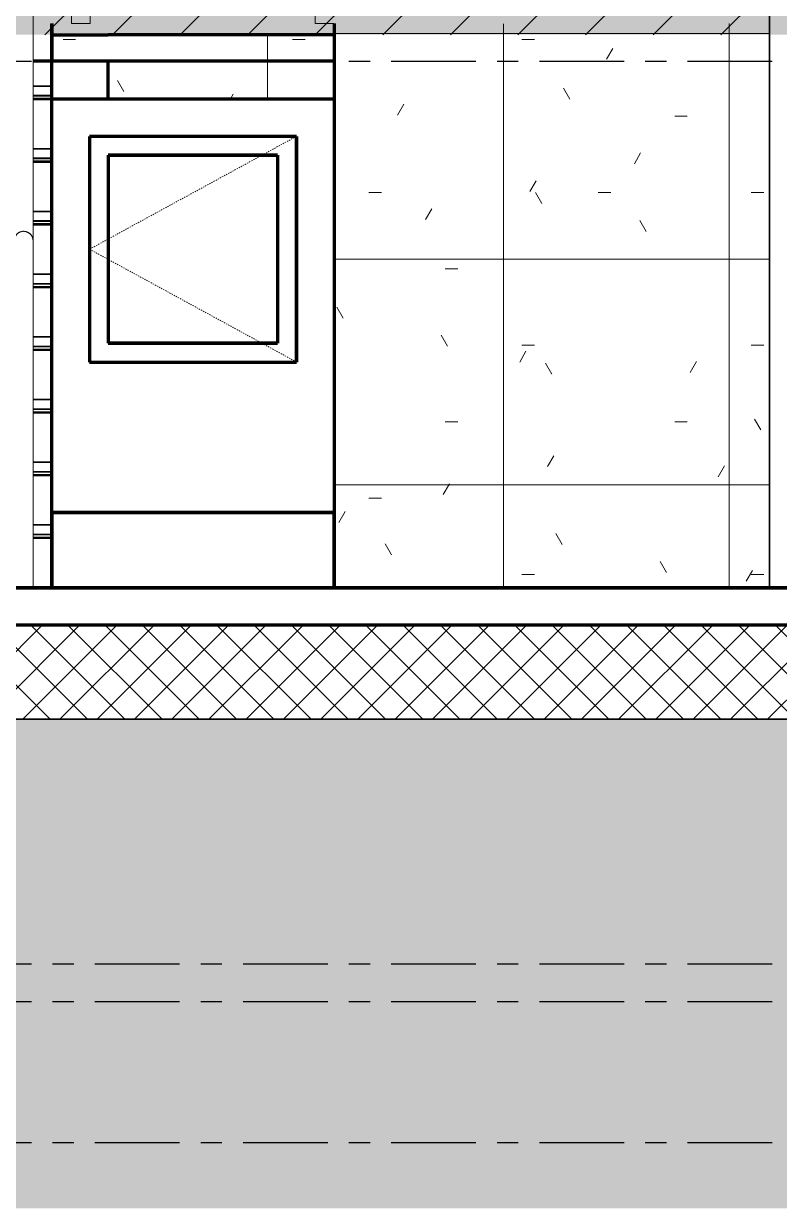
# Model space of a CAD drawing. Header units: millimetres. Extents: x -25371 to 2282244, y -90657 to 147824.
# Drawn here: x 1950171 to 1952179, y -4123 to -973 of the extents above; entities that cross this region are included whole.
import ezdxf
from ezdxf.xclip import XClip

# ---------------------------------------------------------------- set-up
doc = ezdxf.new("R2010")
doc.units = ezdxf.units.MM
doc.header["$XCLIPFRAME"] = 0
for name, pattern in [('CENTER', [50.8, 31.75, -6.35, 6.35, -6.35]), ('DASH', [6.35, 3.175, -3.175]), ('TA_GL_000.90000', [2.475, 0.9, -0.225, 0.225, -0.225, 0.9])]:
    doc.linetypes.add(name, pattern=pattern)
for name, color, linetype in [('000 - 0_SYM_DWG_GRIDLINE_MAIN_COLOR_251', 7, 'Continuous'), ('000 - EXISTING_PRECAST_HATCH_', 7, 'Continuous'), ('000 - GRID', 7, 'CENTER')]:
    doc.layers.add(name, color=color, linetype=linetype)
for name, color, linetype, lineweight in [('A-DETL', 7, 'Continuous', 70), ('A-DETL-GENF', 7, 'Continuous', 35), ('A-DETL-THIN', 7, 'Continuous', 25), ('A-FLOR-E', 7, 'Continuous', 35), ('A-FLOR-FNSH', 7, 'Continuous', 70), ('A-FLOR-HRAL', 7, 'Continuous', 35), ('A-FLOR-OTLN', 7, 'Continuous', 35), ('A-FLOR-PATT', 7, 'Continuous', 70), ('A-GENM', 7, 'Continuous', 35), ('A-WALL-PATT', 7, 'Continuous', 50), ('E-LITE-EQPM', 7, 'Continuous', 35), ('I-WALL-E', 7, 'Continuous', 50), ('P-SANR-FIXT', 7, 'Continuous', 35), ('Q-SPCQ', 7, 'Continuous', 35), ('Q-SPCQ-HDLN', 7, 'DASH', 9), ('S-STRS-E', 7, 'Continuous', 35)]:
    doc.layers.add(name, color=color, linetype=linetype, lineweight=lineweight)
doc.styles.add('TA', font='', dxfattribs={"height": 4.5})
doc.styles.get('TA').set_extended_font_data('Cordia New')
pattern_1 = [(0, (-88633.93, 0), (812.8, 203.2), [33.528, -576.072, 33.528, -576.072, -3251.2]), (0, (-88633.93, 0), (812.8, 203.2), [-1219.2, 33.528, -1185.672, 33.528, -576.072, -1422.4]), (0, (-88633.93, 0), (812.8, 203.2), [-3048, 33.528, -372.872, 33.528, -982.472]), (120, (-88329.13, 101.6), (-582.37636, 602.30545), [33.528, -576.072, 33.528, -3827.272]), (120, (-88329.13, 101.6), (-582.37636, 602.30545), [-643.128, -576.072, 33.528, -1185.672, -2032]), (120, (-88329.13, 101.6), (-582.37636, 602.30545), [-2438.4, 33.528, -576.072, 33.528, -1388.872]), (120, (-88329.13, 101.6), (-582.37636, 602.30545), [-3081.528, -372.872, 33.528, -982.472]), (240, (-88227.53, 508), (-230.42364, -805.50545), [33.528, -576.072, 33.528, -576.072, -3251.2]), (240, (-88227.53, 508), (-230.42364, -805.50545), [-1219.2, 33.528, -1185.672, 33.528, -576.072, -1422.4]), (240, (-88227.53, 508), (-230.42364, -805.50545), [-3048, 33.528, -372.872, 33.528, -982.472])]
pattern_2 = [(0, (-6354.56, 100400), (0, 600), []), (90, (-6354.56, 100400), (-600, 4e-14), [])]
pattern_3 = [(0, (-88633.94, 0), (812.8, 203.2), [33.528, -576.072, 33.528, -576.072, -3251.2]), (0, (-88633.94, 0), (812.8, 203.2), [-1219.2, 33.528, -1185.672, 33.528, -576.072, -1422.4]), (0, (-88633.94, 0), (812.8, 203.2), [-3048, 33.528, -372.872, 33.528, -982.472]), (120, (-88329.14, 101.6), (-582.37636, 602.30545), [33.528, -576.072, 33.528, -3827.272]), (120, (-88329.14, 101.6), (-582.37636, 602.30545), [-643.128, -576.072, 33.528, -1185.672, -2032]), (120, (-88329.14, 101.6), (-582.37636, 602.30545), [-2438.4, 33.528, -576.072, 33.528, -1388.872]), (120, (-88329.14, 101.6), (-582.37636, 602.30545), [-3081.528, -372.872, 33.528, -982.472]), (240, (-88227.54, 508), (-230.42364, -805.50545), [33.528, -576.072, 33.528, -576.072, -3251.2]), (240, (-88227.54, 508), (-230.42364, -805.50545), [-1219.2, 33.528, -1185.672, 33.528, -576.072, -1422.4]), (240, (-88227.54, 508), (-230.42364, -805.50545), [-3048, 33.528, -372.872, 33.528, -982.472])]
pattern_4 = [(0, (-7581.36, 100400), (0, 600), []), (90, (-7581.36, 100400), (-600, 4e-14), [])]

# ---------------------------------------------------------------- blocks, each defined once
blk = doc.blocks.new('Lighting-Street-LED - Lighting-Street-LED-V2-VS01 - ELEVATION 5')
at = {"layer": 'E-LITE-EQPM', "color": 7}
blk.add_line((15807.6, 108103.1), (15807.6, 102100), dxfattribs=at)
blk = doc.blocks.new('Generic Models 2 - Generic Models 45-5662310-VS01 - ELEVATION 5')
at = {"layer": 'A-DETL', "color": 7}
for p, q in [((15229.6, 102000), (11845, 102000)), ((15229.7, 102000), (11845, 102000)), ((17682.4, 102000), (15229.6, 102000)), ((18135.3, 102000), (15229.7, 102000))]:
    blk.add_line(p, q, dxfattribs=at)
at = {"layer": 'A-GENM', "color": 7}
for p, q in [((15229.6, 102000), (11850, 102000)), ((15229.6, 102000), (17337, 102000)), ((15229.7, 102000), (18059.8, 102000)), ((15507.2, 102000), (15439.4, 102000)), ((15727.9, 102000), (15648.9, 102000))]:
    blk.add_line(p, q, dxfattribs=at)
blk = doc.blocks.new('PB-DRAIN-SCUPPER-GENC-300 with RC  - 300WX100D 2-5829443-VS01 - ELEVATION 5')
at = {"layer": 'P-SANR-FIXT', "color": 7, "lineweight": 9}
for p, q in [((12050.3, 102100), (13900, 102100)), ((13900, 102100), (12050.3, 102100)), ((12050.3, 102100), (13900, 102100)), ((12050.3, 102100), (13900, 102100))]:
    blk.add_line(p, q, dxfattribs=at)
at = {"layer": 'P-SANR-FIXT', "color": 7}
for p, q in [((13900, 102100), (12050.3, 102100)), ((12050.3, 102100), (13900, 102100)), ((12050.3, 102100), (13900, 102100)), ((12050.3, 102100), (13900, 102100))]:
    blk.add_line(p, q, dxfattribs=at)
blk = doc.blocks.new('Railing - 50mm-V54-VS01 - ELEVATION 5')
at = {"layer": 'A-FLOR-HRAL', "color": 7, "lineweight": 9}
for p, q in [((13951.7, 104475), (13951.7, 103600)), ((13976.7, 104475), (13951.7, 104475)), ((13951.7, 104475), (13976.7, 104475)), ((13976.7, 104475), (13988.8, 104475)), ((13988.8, 104475), (13976.7, 104475)), ((13989.2, 104475), (14001.7, 104475)), ((14001.7, 104475), (13989.2, 104475)), ((14001.7, 103600), (14001.7, 104475)), ((13976.7, 103600), (13951.7, 103600)), ((13951.7, 103600), (13976.7, 103600)), ((13976.7, 103600), (13988.8, 103600)), ((13988.8, 103600), (13976.7, 103600)), ((13989.2, 103600), (14001.7, 103600)), ((14001.7, 103600), (13989.2, 103600))]:
    blk.add_line(p, q, dxfattribs=at)
blk = doc.blocks.new('Railing - 50mm-5830588-VS01 - ELEVATION 5')
at = {"layer": 'A-FLOR-HRAL', "color": 7, "lineweight": 9}
for p, q in [((13800, 104387.7), (13800.3, 104390.2)), ((13800, 104387.7), (13800, 103433.3)), ((13800.3, 104385.2), (13800, 104387.7)), ((13849.6, 104390.2), (13850, 104387.7)), ((13850, 104387.7), (13849.6, 104385.2)), ((13850, 103433.3), (13850, 104387.7))]:
    blk.add_line(p, q, dxfattribs=at)
blk = doc.blocks.new('Railing - 50mm-5830586-VS01 - ELEVATION 5')
at = {"layer": 'A-FLOR-HRAL', "color": 7, "lineweight": 9}
for p, q in [((13800, 104046.4), (13800.1, 104048.1)), ((13800, 104046.4), (13800, 103100)), ((13800.1, 104044.7), (13800, 104046.4)), ((13849.8, 104048.1), (13850, 104046.4)), ((13850, 104046.4), (13849.8, 104044.7)), ((13850, 103100), (13850, 104046.4))]:
    blk.add_line(p, q, dxfattribs=at)
blk = doc.blocks.new('Railing - 50mm-5830584-VS01 - ELEVATION 5')
at = {"layer": 'A-FLOR-HRAL', "color": 7, "lineweight": 9}
for p, q in [((13800, 103705.1), (13800.1, 103706.5)), ((13800, 103705.1), (13800, 102766.7)), ((13800.1, 103703.8), (13800, 103705.1)), ((13849.9, 103706.5), (13850, 103705.1)), ((13850, 103705.1), (13849.9, 103703.8)), ((13850, 102766.7), (13850, 103705.1))]:
    blk.add_line(p, q, dxfattribs=at)
blk = doc.blocks.new('Railing - 50mm-5830582-VS01 - ELEVATION 5')
at = {"layer": 'A-FLOR-HRAL', "color": 7, "lineweight": 9}
for p, q in [((13800, 103363.8), (13800.1, 103365.3)), ((13800, 103363.8), (13800, 102433.3)), ((13800.1, 103362.3), (13800, 103363.8)), ((13849.8, 103365.3), (13850, 103363.8)), ((13850, 103363.8), (13849.8, 103362.3)), ((13850, 102433.3), (13850, 103363.8))]:
    blk.add_line(p, q, dxfattribs=at)
blk = doc.blocks.new('Railing - Railing-5829458-VS01 - ELEVATION 5')
at = {"color": 7}
for name in ['Railing - 50mm-V54-VS01 - ELEVATION 5', 'Railing - 50mm-5830588-VS01 - ELEVATION 5', 'Railing - 50mm-5830586-VS01 - ELEVATION 5', 'Railing - 50mm-5830584-VS01 - ELEVATION 5', 'Railing - 50mm-5830582-VS01 - ELEVATION 5']:
    blk.add_blockref(name, (0, 0), dxfattribs=at)
blk = doc.blocks.new('Top Rail Type - Top Rail_Internal_-5829468-VS01 - ELEVATION 5')
at = {"layer": 'A-FLOR-HRAL', "color": 7, "lineweight": 9}
for p, q in [((14550.1, 104500), (13925, 104500)), ((13800, 104464.4), (13800, 103022.2)), ((13850, 103022.2), (13850, 104464.4)), ((13925, 104450), (14550.1, 104450)), ((14600.1, 104400), (14600.1, 103600)), ((14625.1, 103600), (14600.9, 103600)), ((14600.9, 103600), (14625.1, 103600)), ((14625.1, 103600), (14649.2, 103600)), ((14649.2, 103600), (14625.1, 103600)), ((13800, 102947.5), (13800, 102100)), ((13850, 102100), (13850, 102947.5)), ((13812.5, 102100), (13800.8, 102100)), ((13800.8, 102100), (13812.5, 102100)), ((13849.1, 102100), (13812.5, 102100)), ((13812.5, 102100), (13849.1, 102100))]:
    blk.add_line(p, q, dxfattribs=at)
at = {"layer": 'A-FLOR-HRAL', "color": 7, "lineweight": 9, "flags": 128}
for points in [[(13826.2, 104500), (13827, 104500), (13827.8, 104500), (13828.9, 104500), (13830, 104500), (13831.4, 104500), (13832.9, 104500), (13834.5, 104500), (13836.3, 104500), (13838.2, 104500), (13840.2, 104500), (13842.4, 104500), (13844.8, 104500), (13847.2, 104500), (13849.8, 104500), (13852.5, 104500), (13855.3, 104500), (13858.2, 104500), (13861.2, 104500), (13864.4, 104500), (13867.6, 104500), (13870.9, 104500), (13874.3, 104500), (13877.8, 104500), (13881.4, 104500), (13885, 104500), (13888.7, 104500), (13892.5, 104500), (13896.3, 104500), (13900.1, 104500), (13904, 104500), (13908, 104500), (13911.9, 104500), (13915.9, 104500), (13919.9, 104500), (13923.9, 104500), (13925, 104500)], [(14650, 104404), (14649.7, 104408), (14649.3, 104412), (14648.8, 104415.9), (14648.1, 104419.9), (14647.2, 104423.8), (14646.2, 104427.6), (14645, 104431.5), (14643.6, 104435.2), (14642.2, 104438.9), (14640.5, 104442.6), (14638.8, 104446.2), (14636.8, 104449.7), (14634.8, 104453.1), (14632.6, 104456.5), (14630.3, 104459.7), (14627.8, 104462.9), (14625.2, 104465.9), (14622.5, 104468.9), (14619.7, 104471.7), (14616.8, 104474.5), (14613.8, 104477.1), (14610.6, 104479.6), (14607.4, 104481.9), (14604.1, 104484.1), (14600.7, 104486.2), (14597.2, 104488.2), (14593.6, 104490), (14590, 104491.7), (14586.3, 104493.2), (14582.5, 104494.6), (14578.7, 104495.8), (14574.9, 104496.9), (14571, 104497.8), (14567, 104498.5), (14563.1, 104499.1), (14559.1, 104499.6), (14555.1, 104499.9), (14551.1, 104500), (14550.1, 104500)], [(13800, 104475), (13800, 104474.9), (13800, 104474.8), (13800, 104474.5), (13800, 104474), (13800, 104473.5), (13800, 104472.9), (13800, 104472.1), (13800, 104471.2), (13800, 104470.2), (13800, 104469.1), (13800, 104467.9), (13800, 104466.5), (13800, 104465.1), (13800, 104464.4)], [(13850, 104464.4), (13850, 104465.9), (13850, 104467.3), (13850, 104468.6), (13850, 104469.7), (13850, 104470.8), (13850, 104471.7), (13850, 104472.5), (13850, 104473.2), (13850, 104473.8), (13850, 104474.3), (13850, 104474.6), (13850, 104474.9), (13850, 104475), (13850, 104475)], [(13925, 104450), (13921, 104450), (13917, 104450), (13913, 104450), (13909, 104450), (13905.1, 104450), (13901.2, 104450), (13897.3, 104450), (13893.5, 104450), (13889.7, 104450), (13886, 104450), (13882.4, 104450), (13878.8, 104450), (13875.3, 104450), (13871.8, 104450), (13868.5, 104450), (13865.2, 104450), (13862.1, 104450), (13859, 104450), (13856.1, 104450), (13853.2, 104450), (13850.5, 104450)], [(14550.1, 104450), (14552.1, 104450), (14554, 104449.8), (14556, 104449.6), (14558, 104449.4), (14560, 104449), (14561.9, 104448.6), (14563.9, 104448.1), (14565.8, 104447.5), (14567.7, 104446.8), (14569.5, 104446.1), (14571.3, 104445.2), (14573.1, 104444.3), (14574.9, 104443.4), (14576.6, 104442.4), (14578.3, 104441.3), (14579.9, 104440.1), (14581.5, 104438.9), (14583, 104437.6), (14584.5, 104436.2), (14585.9, 104434.8), (14587.3, 104433.4), (14588.6, 104431.9), (14589.8, 104430.3), (14591, 104428.7), (14592.1, 104427), (14593.2, 104425.3), (14594.2, 104423.6), (14595.1, 104421.8), (14595.9, 104420), (14596.7, 104418.1), (14597.3, 104416.2), (14598, 104414.3), (14598.5, 104412.4), (14598.9, 104410.5), (14599.3, 104408.5), (14599.6, 104406.5), (14599.8, 104404.5), (14600, 104402.5), (14600, 104400.5), (14600.1, 104400)], [(13800, 103022.5), (13800, 103023.5), (13800, 103024.5), (13800.1, 103025.5), (13800.3, 103026.5), (13800.5, 103027.5), (13800.7, 103028.5), (13800.9, 103029.4), (13801.2, 103030.4), (13801.6, 103031.3), (13801.9, 103032.3), (13802.3, 103033.2), (13802.8, 103034.1), (13803.3, 103034.9), (13803.8, 103035.8), (13804.3, 103036.6), (13804.9, 103037.4), (13805.5, 103038.2), (13806.2, 103039), (13806.8, 103039.7), (13807.5, 103040.5), (13808.3, 103041.1), (13809, 103041.8), (13809.8, 103042.4), (13810.6, 103043), (13811.5, 103043.6), (13812.3, 103044.1), (13813.2, 103044.6), (13814.1, 103045), (13815, 103045.4), (13815.9, 103045.8), (13816.8, 103046.2), (13817.8, 103046.5), (13818.8, 103046.7), (13819.7, 103047), (13820.7, 103047.2), (13821.7, 103047.3), (13822.7, 103047.4), (13823.7, 103047.5), (13824.7, 103047.5), (13825.7, 103047.5), (13826.7, 103047.5), (13827.7, 103047.4), (13828.7, 103047.2), (13829.7, 103047.1), (13830.6, 103046.9), (13831.6, 103046.6), (13832.6, 103046.3), (13833.5, 103046), (13834.4, 103045.6), (13835.4, 103045.3), (13836.3, 103044.8), (13837.1, 103044.3), (13838, 103043.8), (13838.9, 103043.3), (13839.7, 103042.7), (13840.5, 103042.1), (13841.2, 103041.5), (13842, 103040.8), (13842.7, 103040.1), (13843.4, 103039.4), (13844.1, 103038.7), (13844.7, 103037.9), (13845.3, 103037.1), (13845.8, 103036.3), (13846.4, 103035.4), (13846.9, 103034.5), (13847.3, 103033.7), (13847.8, 103032.7), (13848.2, 103031.8), (13848.5, 103030.9), (13848.8, 103029.9), (13849.1, 103029), (13849.3, 103028), (13849.5, 103027), (13849.7, 103026), (13849.8, 103025.1), (13849.9, 103024.1), (13850, 103023.1), (13850, 103022.5)], [(13800, 103022.2), (13800, 103022.4), (13800, 103022.5)], [(13800, 103022.5), (13800, 103022.5), (13800, 103022.3), (13800, 103022), (13800, 103021.6), (13800, 103021), (13800, 103020.4), (13800, 103019.6), (13800, 103018.7), (13800, 103017.7), (13800, 103016.6), (13800, 103015.4), (13800, 103014), (13800, 103012.6), (13800, 103011.1), (13800, 103009.4), (13800, 103007.7), (13800, 103005.8), (13800, 103003.9), (13800, 103001.9), (13800, 102999.8), (13800, 102997.6), (13800, 102995.3), (13800, 102993), (13800, 102990.5), (13800, 102988), (13800, 102985.5), (13800, 102982.9), (13800, 102980.2), (13800, 102977.5), (13800, 102974.7), (13800, 102971.9), (13800, 102969), (13800, 102966.1), (13800, 102963.2), (13800, 102960.3), (13800, 102957.3), (13800, 102954.3), (13800, 102951.3), (13800, 102948.3), (13800, 102947.5)], [(13850, 102947.5), (13850, 102950.5), (13850, 102953.5), (13850, 102956.5), (13850, 102959.5), (13850, 102962.4), (13850, 102965.3), (13850, 102968.2), (13850, 102971.1), (13850, 102973.9), (13850, 102976.7), (13850, 102979.5), (13850, 102982.2), (13850, 102984.8), (13850, 102987.4), (13850, 102989.9), (13850, 102992.3), (13850, 102994.7), (13850, 102997), (13850, 102999.2), (13850, 103001.3), (13850, 103003.4), (13850, 103005.3), (13850, 103007.2), (13850, 103009), (13850, 103010.6), (13850, 103012.2), (13850, 103013.7), (13850, 103015), (13850, 103016.3), (13850, 103017.4), (13850, 103018.5), (13850, 103019.4), (13850, 103020.2), (13850, 103020.9), (13850, 103021.4), (13850, 103021.9), (13850, 103022.2), (13850, 103022.4), (13850, 103022.5), (13850, 103022.5)], [(13850, 103022.5), (13850, 103022.5), (13850, 103022.3), (13850, 103022.2)]]:
    blk.add_lwpolyline(points, dxfattribs=at)
at = {"layer": 'A-FLOR-HRAL', "color": 7, "lineweight": 9}
blk.add_open_spline([(13848.5, 103030.8), (13848.4, 103031.1), (13847.9, 103032.5), (13846.8, 103034.8), (13845, 103037.5), (13842.2, 103040.8), (13837.3, 103044.8), (13829.5, 103047.7), (13820.4, 103047.6), (13812, 103044.5), (13805.2, 103038.6), (13801.8, 103032.5), (13800.8, 103028.7), (13800.5, 103027.7)], degree=3, knots=[-0.8888889, -0.8888889, -0.8888889, -0.8888889, -0.875, -0.8333333, -0.7916667, -0.75, -0.6666667, -0.5555556, -0.4444444, -0.3333333, -0.2222222, -0.1111111, -0.0702628, -0.0702628, -0.0702628, -0.0702628], dxfattribs=at)
for points in [[(13800.1, 103024.5), (13800, 103023.7), (13800, 103023), (13800, 103022.2)], [(13850, 103022.2), (13850, 103023.1), (13849.9, 103024), (13849.8, 103024.9)]]:
    blk.add_open_spline(points, degree=3, dxfattribs=at)
blk = doc.blocks.new('Handrail Type - Handrail_Internal_-5829483-VS01 - ELEVATION 5')
at = {"layer": 'A-FLOR-HRAL', "color": 7, "lineweight": 9}
for p, q in [((14550.1, 104150), (13850, 104150)), ((14625.1, 104150), (14550.1, 104150)), ((13800, 104125), (13800, 102672.5)), ((13850, 102672.5), (13850, 104125)), ((13850, 104100), (14550.1, 104100)), ((14550.1, 104100), (14625.1, 104100))]:
    blk.add_line(p, q, dxfattribs=at)
for start_param, end_param in [(0.261799, 1.570796), (4.712389, 6.021386), (3.403392, 4.712389), (1.570796, 2.879793)]:
    blk.add_ellipse((14625.1, 104125), major_axis=(0, 25), ratio=0.00002, start_param=start_param, end_param=end_param, dxfattribs=at)
blk = doc.blocks.new('DPA_FHC_FH _ENT__Stand Alone Type - 750x1300x550 mm_-5841241-VS01 - ELEVATION 5')
at = {"layer": 'A-DETL', "color": 7}
for p, q in [((13900, 103400), (14650, 103400)), ((13900, 102300), (13900, 103400)), ((14650, 103400), (14650, 102300)), ((14550, 103300), (14000, 103300)), ((14000, 103300), (14000, 102700)), ((14000, 103300), (14000, 102700)), ((14550, 103300), (14000, 103300)), ((14550, 103300), (14550, 102700)), ((14550, 102700), (14550, 103300)), ((14500, 103250), (14050, 103250)), ((14050, 103250), (14050, 102750)), ((14050, 103250), (14500, 103250)), ((14050, 103250), (14050, 102750)), ((14500, 103250), (14500, 102750)), ((14500, 103250), (14500, 102750)), ((14050, 102750), (14500, 102750)), ((14500, 102750), (14050, 102750)), ((14000, 102700), (14550, 102700)), ((14000, 102700), (14550, 102700)), ((13900, 102300), (14650, 102300)), ((13900, 102300), (13900, 102100)), ((14650, 102300), (13900, 102300)), ((14650, 102100), (14650, 102300)), ((14650, 102100), (13900, 102100))]:
    blk.add_line(p, q, dxfattribs=at)
at = {"layer": 'Q-SPCQ', "color": 7}
for p, q in [((13900, 102300), (13900, 103400)), ((13900.6, 103400), (14650, 103400)), ((14650, 103400), (14650, 102300)), ((14000, 102700), (14000, 103300)), ((14000, 103300), (14550, 103300)), ((14550, 103300), (14000, 103300)), ((14000, 103300), (14000, 102700)), ((14550, 102700), (14550, 103300)), ((14550, 102700), (14550, 103300)), ((14050, 102750), (14050, 103250)), ((14050, 103250), (14500, 103250)), ((14050, 102750), (14050, 103250)), ((14500, 103250), (14050, 103250)), ((14500, 102750), (14500, 103250)), ((14500, 102750), (14500, 103250)), ((14500, 102750), (14050, 102750)), ((14050, 102750), (14500, 102750)), ((14550, 102700), (14000, 102700)), ((14000, 102700), (14550, 102700)), ((13950, 102300), (13900, 102300)), ((13900, 102100), (13900, 102300)), ((13950, 102300), (13900, 102300)), ((14650, 102300), (14600, 102300)), ((14650, 102300), (14600, 102300)), ((14650, 102100), (14650, 102300)), ((13900, 102100), (14650, 102100))]:
    blk.add_line(p, q, dxfattribs=at)
at = {"layer": 'Q-SPCQ-HDLN', "color": 7}
for p in [(14550, 103300), (14550, 102700)]:
    blk.add_line(p, (14000, 103000), dxfattribs=at)
blk = doc.blocks.new('C-1-VS01-AR-2563-01 -C_20260615-163154_ELEVATION_5_EX')
at = {"layer": '000 - EXISTING_PRECAST_HATCH_'}
h = blk.add_hatch(dxfattribs=at)
h.set_pattern_fill('ANSI31')
h.set_pattern_definition([(45, (0, 0), (-89.80256, 89.80256), [])])
h.paths.add_polyline_path([(-10057.4, 103570), (-11756.4, 103570), (-11756.4, 108700), (9384.5, 108700), (9384.5, 103570), (-8957.4, 103570), (-8957.4, 105750), (-10057.4, 105750)])
h = blk.add_hatch(dxfattribs=at)
h.set_pattern_fill('AR-CONC', scale=0.05)
h.set_pattern_definition([(50, (0, 0), (364.3693, -31.8782), [38.1, -419.1]), (355, (0, 0), (-70.4868, 382.1137), [30.48, -335.2812]), (100.45144, (30.36, -2.66), (293.8825, 350.2355), [32.38, -356.1805]), (46.1842, (4e-15, 101.6), (542.158, -84.0847), [57.15, -628.65]), (96.63556, (45.2, 94.6), (474.8083, 494.8522), [48.57, -534.2712]), (351.18415, (4e-15, 101.6), (474.8083, 494.8522), [45.72, -502.9195]), (21, (50.8, 76.2), (303.2288, -204.5304), [38.1, -419.1]), (326, (50.8, 76.2), (123.604, 368.3759), [30.48, -335.28]), (71.45144, (76.07, 59.16), (426.8328, 163.8455), [32.38, -356.1799]), (37.5, (0, 0), (6.1772, 169.11008), [0, -331.216, 0, -340.36, 0, -336.55]), (7.5, (0, 0), (133.63933, 200.36115), [0, -194.056, 0, -323.596, 0, -128.27]), (327.5, (-113.28, 4e-15), (271.18119, -11.45749), [0, -127, 0, -396.24, 0, -525.78]), (317.5, (-164.08, 6e-15), (296.25836, 50.853), [0, -165.1, 0, -263.144, 0, -373.38])])
h.paths.add_polyline_path([(-10057.4, 103570), (-11756.4, 103570), (-11756.4, 108700), (9384.5, 108700), (9384.5, 103570), (-8957.4, 103570), (-8957.4, 105750), (-10057.4, 105750)])
at = {"layer": 'A-DETL-GENF', "lineweight": 9}
h = blk.add_hatch(dxfattribs=at)
h.set_pattern_fill('FP_19', style=0, pattern_type=2)
h.set_pattern_definition([(45, (-88633.94, 0), (0, 449.0128), [317.5, -317.5]), (45, (-88718.13, 84.2), (0, 449.0128), [317.5, -317.5]), (45, (-88802.32, 168.38), (0, 449.0128), [317.5, -317.5]), (135, (-88802.32, 224.5), (-449.0128, 3e-14), [317.5, -317.5]), (135, (-88718.13, 308.7), (-449.0128, 3e-14), [317.5, -317.5]), (135, (-88633.94, 392.9), (-449.0128, 3e-14), [317.5, -317.5])])
h.paths.add_polyline_path([(-13075.6, 100449.8), (13005.2, 100449.8), (13005.2, 100926.2), (10104.7, 101349), (5521.5, 101750), (3920.8, 101750), (3920.8, 101400), (3220.8, 101400), (3220.8, 101750), (-10467.4, 101750), (-19967.4, 100800), (-32107.6, 100800), (-32107.6, 100449.8), (-13251.8, 100449.8)])
at = {"layer": 'A-FLOR-PATT', "lineweight": 9}
h = blk.add_hatch(dxfattribs=at)
h.set_pattern_fill('FP_12', angle=-315, style=0, pattern_type=2)
h.set_pattern_definition([(225, (5696.66, 102000), (49.49747, -49.49747), []), (315, (5696.66, 102000), (49.49747, 49.49747), [])])
h.paths.add_polyline_path([(3136.8, 101750), (3933, 101750), (3933, 102000), (3823.2, 102000), (3823.2, 101925), (3313.8, 101925), (3313, 102000), (-10456.4, 102000), (-10456.4, 101750), (2431.9, 101750)])
at = {"layer": 'A-WALL-PATT', "lineweight": 9}
h = blk.add_hatch(dxfattribs=at)
h.set_pattern_fill('FP_5', style=0, pattern_type=2)
h.set_pattern_definition(pattern_1)
h.paths.add_polyline_path([(-7656.4, 102100), (-6519.1, 102100.1), (-6519.1, 103600), (-7656.4, 103599.2), (-7656.4, 102740.3)])
h = blk.add_hatch(dxfattribs=at)
h.set_pattern_fill('FP_6', style=0, pattern_type=2)
h.set_pattern_definition(pattern_2)
h.paths.add_polyline_path([(-7656.4, 102100), (-6519.1, 102100.1), (-6519.1, 103600), (-7656.4, 103599.2), (-7656.4, 102740.3)])
h = blk.add_hatch(dxfattribs=at)
h.set_pattern_fill('FP_5', style=0, pattern_type=2)
h.set_pattern_definition(pattern_1)
h.paths.add_polyline_path([(-6511.8, 102100), (-6497.6, 102100), (-6498.8, 103600), (-6519.1, 103599.2), (-6519.1, 102100)])
h.paths.add_polyline_path([(-6379.2, 102100), (-6320.4, 102100.1), (-6320.4, 103600), (-6399.7, 103599.2), (-6400, 102100), (-6398.8, 102100)])
h = blk.add_hatch(dxfattribs=at)
h.set_pattern_fill('FP_6', style=0, pattern_type=2)
h.set_pattern_definition(pattern_2)
h.paths.add_polyline_path([(-6511.8, 102100), (-6497.6, 102100), (-6498.8, 103600), (-6519.1, 103599.2), (-6519.1, 102100)])
h.paths.add_polyline_path([(-6379.2, 102100), (-6320.4, 102100.1), (-6320.4, 103600), (-6399.7, 103599.2), (-6400, 102100), (-6398.8, 102100)])
h = blk.add_hatch(dxfattribs=at)
h.set_pattern_fill('FP_1', style=0, pattern_type=2)
h.set_pattern_definition(pattern_3)
h.paths.add_polyline_path([(-8406.3, 102100), (-8405.7, 103400), (-8256.4, 103400), (-8256.4, 103570), (-8406.4, 103570), (-8406.4, 102100)])
h = blk.add_hatch(dxfattribs=at)
h.set_pattern_fill('FP_11', style=0, pattern_type=2)
h.set_pattern_definition(pattern_4)
h.paths.add_polyline_path([(-8406.3, 102100), (-8405.7, 103400), (-8256.4, 103400), (-8256.4, 103570), (-8406.4, 103570), (-8406.4, 102100)])
h = blk.add_hatch(dxfattribs=at)
h.set_pattern_fill('FP_1', style=0, pattern_type=2)
h.set_pattern_definition(pattern_3)
h.paths.add_polyline_path([(-7756.3, 103400), (-7656.4, 103400), (-7656.4, 103570), (-8256.4, 103570), (-8256.4, 103400), (-8141.4, 103400)])
h = blk.add_hatch(dxfattribs=at)
h.set_pattern_fill('FP_11', style=0, pattern_type=2)
h.set_pattern_definition(pattern_4)
h.paths.add_polyline_path([(-7756.3, 103400), (-7656.4, 103400), (-7656.4, 103570), (-8256.4, 103570), (-8256.4, 103400), (-8141.4, 103400)])
at = {"layer": 'A-DETL', "color": 7}
for p, q in [((-8406.4, 103600), (-8406.4, 103500)), ((-8406.4, 103500), (-8406.4, 103599.2)), ((-7656.4, 103600), (-7656.4, 102100)), ((-8406.4, 102100), (-8406.4, 103570)), ((-8406.4, 103570), (-8256.4, 103570)), ((-7656.4, 103570), (-8256.4, 103570)), ((-8406.4, 103500), (-8456.4, 103500)), ((-7656.4, 103500), (-8406.4, 103500)), ((-8256.4, 103400), (-8256.4, 103500)), ((-11431.4, 102100), (-7076.7, 102100)), ((-7076.7, 102100), (-10456.4, 102100)), ((-8256.4, 102100), (-7656.4, 102100)), ((-7656.4, 102100), (-6519.1, 102100)), ((-7076.7, 102100), (-4812.6, 102100))]:
    blk.add_line(p, q, dxfattribs=at)
at = {"layer": 'A-DETL', "color": 7, "flags": 128}
blk.add_lwpolyline([(-4737.1, 102100), (-4820.3, 102100), (-4907.1, 102100), (-4997.4, 102100), (-5091, 102100), (-5187.8, 102100), (-5287.6, 102100), (-5390.3, 102100), (-5495.6, 102100), (-5603.5, 102100), (-5713.8, 102100), (-5826.2, 102100), (-5940.7, 102100), (-6056.9, 102100), (-6174.8, 102100), (-6294.1, 102100), (-6414.7, 102100), (-6536.3, 102100), (-6658.8, 102100), (-6782, 102100), (-6905.7, 102100), (-7029.6, 102100), (-7076.7, 102100)], dxfattribs=at)
at = {"layer": 'A-DETL-THIN', "color": 7}
blk.add_line((3220.8, 101750), (-10467.4, 101750), dxfattribs=at)
at = {"layer": 'A-FLOR-E', "color": 7}
for p, q in [((-8406.4, 102100), (-10256.1, 102100)), ((-6497.5, 102100), (-8406.4, 102100)), ((-4969.4, 102000), (-7076.7, 102000))]:
    blk.add_line(p, q, dxfattribs=at)
at = {"layer": 'A-FLOR-FNSH', "color": 7, "lineweight": 25}
for p, q in [((3933, 102000), (-10456.4, 102000)), ((-10456.4, 101750), (3933, 101750))]:
    blk.add_line(p, q, dxfattribs=at)
at = {"layer": 'A-FLOR-OTLN', "color": 7}
for p, q in [((-10456.4, 102100), (-7076.7, 102100)), ((-7076.7, 102100), (-4812.6, 102100))]:
    blk.add_line(p, q, dxfattribs=at)
at = {"layer": 'I-WALL-E', "color": 7}
for p, q in [((-7656.4, 103599.2), (-7656.4, 102100)), ((-8406.4, 103570), (-8406.4, 103239.5)), ((-8256.4, 103400), (-8256.4, 103500)), ((-8406.4, 103239.5), (-8406.4, 102100)), ((-7506.4, 102100), (-8256.4, 102100)), ((-6519.1, 102100), (-7506.4, 102100))]:
    blk.add_line(p, q, dxfattribs=at)
at = {"layer": 'S-STRS-E', "color": 7}
for p, q in [((-8406.4, 103433.3), (-8406.4, 103565)), ((-8406.4, 103565), (-8406.4, 103433.3)), ((-8456.4, 103433.3), (-8406.4, 103433.3)), ((-8406.4, 103433.3), (-8456.4, 103433.3)), ((-8456.4, 103433.3), (-8406.4, 103433.3)), ((-8456.4, 103433.3), (-8406.4, 103433.3)), ((-8456.4, 103433.3), (-8406.4, 103433.3)), ((-8456.4, 103433.3), (-8406.4, 103433.3)), ((-8456.4, 103433.3), (-8406.4, 103433.3)), ((-8456.4, 103433.3), (-8406.4, 103433.3)), ((-8406.4, 103398.3), (-8406.4, 103433.3)), ((-8406.4, 103433.3), (-8406.4, 103427.8)), ((-8406.4, 103428.3), (-8406.4, 103433.3)), ((-8406.4, 103433.3), (-8406.4, 103430.8)), ((-8406.4, 103430.8), (-8406.4, 103433.3)), ((-8406.4, 103433.3), (-8406.4, 103430.8)), ((-8406.4, 103430.8), (-8406.4, 103433.3)), ((-8406.4, 103433.3), (-8406.4, 103430.8)), ((-8406.4, 103430.8), (-8406.4, 103433.3)), ((-8406.4, 103433.3), (-8406.4, 103430.8)), ((-8406.4, 103430.8), (-8406.4, 103433.3)), ((-8406.4, 103433.3), (-8406.4, 103430.8)), ((-8406.4, 103430.8), (-8406.4, 103433.3)), ((-8406.4, 103433.3), (-8406.4, 103408.3)), ((-8406.4, 103408.3), (-8406.4, 103428.3)), ((-8406.4, 103428.3), (-8406.4, 103418.3)), ((-8406.4, 103418.3), (-8406.4, 103428.3)), ((-8406.4, 103427.8), (-8406.4, 103418.8)), ((-8406.4, 103418.8), (-8406.4, 103427.8)), ((-8406.4, 103427.8), (-8406.4, 103407.8)), ((-8406.4, 103418.8), (-8406.4, 103415.3)), ((-8406.4, 103415.3), (-8406.4, 103418.8)), ((-8406.4, 103418.3), (-8406.4, 103415.8)), ((-8406.4, 103415.8), (-8406.4, 103418.3)), ((-8406.4, 103408.3), (-8456.4, 103408.3)), ((-8456.4, 103407.8), (-8406.4, 103407.8)), ((-8456.4, 103407.8), (-8406.4, 103407.8)), ((-8456.4, 103400.3), (-8406.4, 103400.3)), ((-8406.4, 103398.3), (-8456.4, 103398.3)), ((-8406.4, 103398.3), (-8456.4, 103398.3)), ((-8406.4, 103407.8), (-8406.4, 103400.3)), ((-8406.4, 103400.3), (-8406.4, 103398.3)), ((-8406.4, 103266.7), (-8406.4, 103398.3)), ((-8406.4, 103398.3), (-8406.4, 103266.7)), ((-8406.4, 103266.7), (-8456.4, 103266.7)), ((-8456.4, 103266.7), (-8406.4, 103266.7)), ((-8456.4, 103266.7), (-8406.4, 103266.7)), ((-8456.4, 103266.7), (-8406.4, 103266.7)), ((-8456.4, 103266.7), (-8406.4, 103266.7)), ((-8456.4, 103266.7), (-8406.4, 103266.7)), ((-8456.4, 103266.7), (-8406.4, 103266.7)), ((-8456.4, 103266.7), (-8406.4, 103266.7)), ((-8406.4, 103231.7), (-8406.4, 103266.7)), ((-8406.4, 103266.7), (-8406.4, 103261.2)), ((-8406.4, 103261.7), (-8406.4, 103266.7)), ((-8406.4, 103266.7), (-8406.4, 103264.2)), ((-8406.4, 103264.2), (-8406.4, 103266.7)), ((-8406.4, 103266.7), (-8406.4, 103264.2)), ((-8406.4, 103264.2), (-8406.4, 103266.7)), ((-8406.4, 103266.7), (-8406.4, 103264.2)), ((-8406.4, 103264.2), (-8406.4, 103266.7)), ((-8406.4, 103266.7), (-8406.4, 103264.2)), ((-8406.4, 103264.2), (-8406.4, 103266.7)), ((-8406.4, 103266.7), (-8406.4, 103264.2)), ((-8406.4, 103264.2), (-8406.4, 103266.7)), ((-8406.4, 103266.7), (-8406.4, 103241.7)), ((-8406.4, 103241.7), (-8406.4, 103261.7)), ((-8406.4, 103261.7), (-8406.4, 103251.7)), ((-8406.4, 103251.7), (-8406.4, 103261.7)), ((-8406.4, 103261.2), (-8406.4, 103252.2)), ((-8406.4, 103252.2), (-8406.4, 103261.2)), ((-8406.4, 103261.2), (-8406.4, 103241.2)), ((-8406.4, 103252.2), (-8406.4, 103248.7)), ((-8406.4, 103248.7), (-8406.4, 103252.2)), ((-8406.4, 103241.7), (-8456.4, 103241.7)), ((-8456.4, 103241.2), (-8406.4, 103241.2)), ((-8456.4, 103241.2), (-8406.4, 103241.2)), ((-8456.4, 103233.7), (-8406.4, 103233.7)), ((-8406.4, 103231.7), (-8456.4, 103231.7)), ((-8406.4, 103231.7), (-8456.4, 103231.7)), ((-8406.4, 103251.7), (-8406.4, 103249.2)), ((-8406.4, 103249.2), (-8406.4, 103251.7)), ((-8406.4, 103241.2), (-8406.4, 103233.7)), ((-8406.4, 103233.7), (-8406.4, 103231.7)), ((-8406.4, 103100), (-8406.4, 103231.7)), ((-8406.4, 103231.7), (-8406.4, 103100)), ((-8406.4, 103100), (-8456.4, 103100)), ((-8456.4, 103100), (-8406.4, 103100)), ((-8456.4, 103100), (-8406.4, 103100)), ((-8456.4, 103100), (-8406.4, 103100)), ((-8456.4, 103100), (-8406.4, 103100)), ((-8456.4, 103100), (-8406.4, 103100)), ((-8456.4, 103100), (-8406.4, 103100)), ((-8456.4, 103100), (-8406.4, 103100)), ((-8406.4, 103065), (-8406.4, 103100)), ((-8406.4, 103100), (-8406.4, 103094.5)), ((-8406.4, 103095), (-8406.4, 103100)), ((-8406.4, 103100), (-8406.4, 103097.5)), ((-8406.4, 103097.5), (-8406.4, 103100)), ((-8406.4, 103100), (-8406.4, 103097.5)), ((-8406.4, 103097.5), (-8406.4, 103100)), ((-8406.4, 103100), (-8406.4, 103097.5)), ((-8406.4, 103097.5), (-8406.4, 103100)), ((-8406.4, 103100), (-8406.4, 103097.5)), ((-8406.4, 103097.5), (-8406.4, 103100)), ((-8406.4, 103100), (-8406.4, 103097.5)), ((-8406.4, 103097.5), (-8406.4, 103100)), ((-8406.4, 103100), (-8406.4, 103075)), ((-8406.4, 103075), (-8406.4, 103095)), ((-8406.4, 103095), (-8406.4, 103085)), ((-8406.4, 103085), (-8406.4, 103095)), ((-8406.4, 103094.5), (-8406.4, 103085.5)), ((-8406.4, 103085.5), (-8406.4, 103094.5)), ((-8406.4, 103094.5), (-8406.4, 103074.5)), ((-8406.4, 103075), (-8456.4, 103075)), ((-8456.4, 103074.5), (-8406.4, 103074.5)), ((-8456.4, 103074.5), (-8406.4, 103074.5)), ((-8456.4, 103067), (-8406.4, 103067)), ((-8406.4, 103065), (-8456.4, 103065)), ((-8406.4, 103065), (-8456.4, 103065)), ((-8406.4, 103085.5), (-8406.4, 103082)), ((-8406.4, 103082), (-8406.4, 103085.5)), ((-8406.4, 103085), (-8406.4, 103082.5)), ((-8406.4, 103082.5), (-8406.4, 103085)), ((-8406.4, 103074.5), (-8406.4, 103067)), ((-8406.4, 103067), (-8406.4, 103065)), ((-8406.4, 102933.3), (-8406.4, 103065)), ((-8406.4, 103065), (-8406.4, 102933.3)), ((-8406.4, 102933.3), (-8456.4, 102933.3)), ((-8456.4, 102933.3), (-8406.4, 102933.3)), ((-8456.4, 102933.3), (-8406.4, 102933.3)), ((-8456.4, 102933.3), (-8406.4, 102933.3)), ((-8456.4, 102933.3), (-8406.4, 102933.3)), ((-8456.4, 102933.3), (-8406.4, 102933.3)), ((-8456.4, 102933.3), (-8406.4, 102933.3)), ((-8456.4, 102933.3), (-8406.4, 102933.3)), ((-8406.4, 102908.3), (-8456.4, 102908.3)), ((-8456.4, 102907.8), (-8406.4, 102907.8)), ((-8456.4, 102907.8), (-8406.4, 102907.8)), ((-8406.4, 102898.3), (-8406.4, 102933.3)), ((-8406.4, 102933.3), (-8406.4, 102927.8)), ((-8406.4, 102928.3), (-8406.4, 102933.3)), ((-8406.4, 102933.3), (-8406.4, 102931.1)), ((-8406.4, 102931.1), (-8406.4, 102933.3)), ((-8406.4, 102933.3), (-8406.4, 102931.1)), ((-8406.4, 102931.1), (-8406.4, 102933.3)), ((-8406.4, 102933.3), (-8406.4, 102931.1)), ((-8406.4, 102931.1), (-8406.4, 102933.3)), ((-8406.4, 102933.3), (-8406.4, 102931.1)), ((-8406.4, 102931.1), (-8406.4, 102933.3)), ((-8406.4, 102933.3), (-8406.4, 102931.1)), ((-8406.4, 102931.1), (-8406.4, 102933.3)), ((-8406.4, 102933.3), (-8406.4, 102908.3)), ((-8406.4, 102908.3), (-8406.4, 102928.3)), ((-8406.4, 102928.3), (-8406.4, 102918.3)), ((-8406.4, 102918.3), (-8406.4, 102928.3)), ((-8406.4, 102927.8), (-8406.4, 102918.8)), ((-8406.4, 102918.8), (-8406.4, 102927.8)), ((-8406.4, 102927.8), (-8406.4, 102907.8)), ((-8406.4, 102918.8), (-8406.4, 102915.3)), ((-8406.4, 102915.3), (-8406.4, 102918.8)), ((-8406.4, 102918.3), (-8406.4, 102915.8)), ((-8406.4, 102915.8), (-8406.4, 102918.3)), ((-8406.4, 102907.8), (-8406.4, 102900.3)), ((-8456.4, 102900.3), (-8406.4, 102900.3)), ((-8406.4, 102898.3), (-8456.4, 102898.3)), ((-8406.4, 102898.3), (-8456.4, 102898.3)), ((-8406.4, 102900.3), (-8406.4, 102898.3)), ((-8406.4, 102766.7), (-8406.4, 102898.3)), ((-8406.4, 102898.3), (-8406.4, 102766.7)), ((-8406.4, 102766.7), (-8456.4, 102766.7)), ((-8456.4, 102766.7), (-8406.4, 102766.7)), ((-8456.4, 102766.7), (-8406.4, 102766.7)), ((-8456.4, 102766.7), (-8406.4, 102766.7)), ((-8456.4, 102766.7), (-8406.4, 102766.7)), ((-8456.4, 102766.7), (-8406.4, 102766.7)), ((-8456.4, 102766.7), (-8406.4, 102766.7)), ((-8456.4, 102766.7), (-8406.4, 102766.7)), ((-8406.4, 102731.7), (-8406.4, 102766.7)), ((-8406.4, 102766.7), (-8406.4, 102761.2)), ((-8406.4, 102761.7), (-8406.4, 102766.7)), ((-8406.4, 102766.7), (-8406.4, 102764.2)), ((-8406.4, 102764.2), (-8406.4, 102766.7)), ((-8406.4, 102766.7), (-8406.4, 102764.2)), ((-8406.4, 102764.2), (-8406.4, 102766.7)), ((-8406.4, 102766.7), (-8406.4, 102764.2)), ((-8406.4, 102764.2), (-8406.4, 102766.7)), ((-8406.4, 102766.7), (-8406.4, 102764.2)), ((-8406.4, 102764.2), (-8406.4, 102766.7)), ((-8406.4, 102766.7), (-8406.4, 102764.2)), ((-8406.4, 102764.2), (-8406.4, 102766.7)), ((-8406.4, 102766.7), (-8406.4, 102741.7)), ((-8406.4, 102741.7), (-8406.4, 102761.7)), ((-8406.4, 102761.7), (-8406.4, 102751.7)), ((-8406.4, 102751.7), (-8406.4, 102761.7)), ((-8406.4, 102761.2), (-8406.4, 102752.2)), ((-8406.4, 102752.2), (-8406.4, 102761.2)), ((-8406.4, 102761.2), (-8406.4, 102741.2)), ((-8406.4, 102752.2), (-8406.4, 102748.7)), ((-8406.4, 102748.7), (-8406.4, 102752.2)), ((-8406.4, 102751.7), (-8406.4, 102749.2)), ((-8406.4, 102749.2), (-8406.4, 102751.7)), ((-8406.4, 102741.7), (-8456.4, 102741.7)), ((-8456.4, 102741.2), (-8406.4, 102741.2)), ((-8456.4, 102741.2), (-8406.4, 102741.2)), ((-8456.4, 102733.7), (-8406.4, 102733.7)), ((-8406.4, 102731.7), (-8456.4, 102731.7)), ((-8406.4, 102731.7), (-8456.4, 102731.7)), ((-8406.4, 102741.2), (-8406.4, 102733.7)), ((-8406.4, 102733.7), (-8406.4, 102731.7)), ((-8406.4, 102600), (-8406.4, 102731.7)), ((-8406.4, 102731.7), (-8406.4, 102600)), ((-8406.4, 102600), (-8456.4, 102600)), ((-8456.4, 102600), (-8406.4, 102600)), ((-8456.4, 102600), (-8406.4, 102600)), ((-8456.4, 102600), (-8406.4, 102600)), ((-8456.4, 102600), (-8406.4, 102600)), ((-8456.4, 102600), (-8406.4, 102600)), ((-8456.4, 102600), (-8406.4, 102600)), ((-8456.4, 102600), (-8406.4, 102600)), ((-8406.4, 102565), (-8406.4, 102600)), ((-8406.4, 102600), (-8406.4, 102594.5)), ((-8406.4, 102595), (-8406.4, 102600)), ((-8406.4, 102600), (-8406.4, 102597.5)), ((-8406.4, 102597.5), (-8406.4, 102600)), ((-8406.4, 102600), (-8406.4, 102597.5)), ((-8406.4, 102597.5), (-8406.4, 102600)), ((-8406.4, 102600), (-8406.4, 102597.5)), ((-8406.4, 102597.5), (-8406.4, 102600)), ((-8406.4, 102600), (-8406.4, 102597.5)), ((-8406.4, 102597.5), (-8406.4, 102600)), ((-8406.4, 102600), (-8406.4, 102597.5)), ((-8406.4, 102597.5), (-8406.4, 102600)), ((-8406.4, 102600), (-8406.4, 102575)), ((-8406.4, 102575), (-8406.4, 102595)), ((-8406.4, 102595), (-8406.4, 102585)), ((-8406.4, 102585), (-8406.4, 102595)), ((-8406.4, 102594.5), (-8406.4, 102585.5)), ((-8406.4, 102585.5), (-8406.4, 102594.5)), ((-8406.4, 102594.5), (-8406.4, 102574.5)), ((-8406.4, 102575), (-8456.4, 102575)), ((-8456.4, 102574.5), (-8406.4, 102574.5)), ((-8456.4, 102574.5), (-8406.4, 102574.5)), ((-8456.4, 102567), (-8406.4, 102567)), ((-8406.4, 102565), (-8456.4, 102565)), ((-8406.4, 102565), (-8456.4, 102565)), ((-8406.4, 102585.5), (-8406.4, 102582)), ((-8406.4, 102582), (-8406.4, 102585.5)), ((-8406.4, 102585), (-8406.4, 102582.5)), ((-8406.4, 102582.5), (-8406.4, 102585)), ((-8406.4, 102574.5), (-8406.4, 102567)), ((-8406.4, 102567), (-8406.4, 102565)), ((-8406.4, 102433.3), (-8406.4, 102565)), ((-8406.4, 102565), (-8406.4, 102433.3)), ((-8406.4, 102433.3), (-8456.4, 102433.3)), ((-8456.4, 102433.3), (-8406.4, 102433.3)), ((-8456.4, 102433.3), (-8406.4, 102433.3)), ((-8456.4, 102433.3), (-8406.4, 102433.3)), ((-8456.4, 102433.3), (-8406.4, 102433.3)), ((-8456.4, 102433.3), (-8406.4, 102433.3)), ((-8456.4, 102433.3), (-8406.4, 102433.3)), ((-8456.4, 102433.3), (-8406.4, 102433.3)), ((-8406.4, 102398.3), (-8406.4, 102433.3)), ((-8406.4, 102433.3), (-8406.4, 102427.8)), ((-8406.4, 102428.3), (-8406.4, 102433.3)), ((-8406.4, 102433.3), (-8406.4, 102430.8)), ((-8406.4, 102430.8), (-8406.4, 102433.3)), ((-8406.4, 102433.3), (-8406.4, 102430.8)), ((-8406.4, 102430.8), (-8406.4, 102433.3)), ((-8406.4, 102433.3), (-8406.4, 102430.8)), ((-8406.4, 102430.8), (-8406.4, 102433.3)), ((-8406.4, 102433.3), (-8406.4, 102430.8)), ((-8406.4, 102430.8), (-8406.4, 102433.3)), ((-8406.4, 102433.3), (-8406.4, 102430.8)), ((-8406.4, 102430.8), (-8406.4, 102433.3)), ((-8406.4, 102433.3), (-8406.4, 102408.3)), ((-8406.4, 102408.3), (-8456.4, 102408.3)), ((-8456.4, 102407.8), (-8406.4, 102407.8)), ((-8456.4, 102407.8), (-8406.4, 102407.8)), ((-8406.4, 102408.3), (-8406.4, 102428.3)), ((-8406.4, 102428.3), (-8406.4, 102418.3)), ((-8406.4, 102418.3), (-8406.4, 102428.3)), ((-8406.4, 102427.8), (-8406.4, 102418.8)), ((-8406.4, 102418.8), (-8406.4, 102427.8)), ((-8406.4, 102427.8), (-8406.4, 102407.8)), ((-8406.4, 102418.8), (-8406.4, 102415.3)), ((-8406.4, 102415.3), (-8406.4, 102418.8)), ((-8406.4, 102418.3), (-8406.4, 102415.8)), ((-8406.4, 102415.8), (-8406.4, 102418.3)), ((-8406.4, 102407.8), (-8406.4, 102400.3)), ((-8456.4, 102400.3), (-8406.4, 102400.3)), ((-8406.4, 102398.3), (-8456.4, 102398.3)), ((-8406.4, 102398.3), (-8456.4, 102398.3)), ((-8406.4, 102400.3), (-8406.4, 102398.3)), ((-8406.4, 102266.7), (-8406.4, 102398.3)), ((-8406.4, 102398.3), (-8406.4, 102266.7)), ((-8456.4, 102266.7), (-8406.4, 102266.7)), ((-8456.4, 102266.7), (-8406.4, 102266.7)), ((-8456.4, 102266.7), (-8406.4, 102266.7)), ((-8456.4, 102266.7), (-8406.4, 102266.7)), ((-8456.4, 102266.7), (-8406.4, 102266.7)), ((-8456.4, 102266.7), (-8406.4, 102266.7)), ((-8406.4, 102266.7), (-8456.4, 102266.7)), ((-8456.4, 102266.7), (-8406.4, 102266.7)), ((-8406.4, 102261.7), (-8406.4, 102266.7)), ((-8406.4, 102266.7), (-8406.4, 102264.2)), ((-8406.4, 102264.2), (-8406.4, 102266.7)), ((-8406.4, 102266.7), (-8406.4, 102264.2)), ((-8406.4, 102264.2), (-8406.4, 102266.7)), ((-8406.4, 102266.7), (-8406.4, 102264.2)), ((-8406.4, 102264.2), (-8406.4, 102266.7)), ((-8406.4, 102266.7), (-8406.4, 102264.2)), ((-8406.4, 102264.2), (-8406.4, 102266.7)), ((-8406.4, 102266.7), (-8406.4, 102264.2)), ((-8406.4, 102264.2), (-8406.4, 102266.7)), ((-8406.4, 102266.7), (-8406.4, 102241.7)), ((-8406.4, 102266.7), (-8406.4, 102231.7)), ((-8406.4, 102261.2), (-8406.4, 102266.7)), ((-8406.4, 102241.7), (-8406.4, 102261.7)), ((-8406.4, 102261.7), (-8406.4, 102251.7)), ((-8406.4, 102251.7), (-8406.4, 102261.7)), ((-8406.4, 102252.2), (-8406.4, 102261.2)), ((-8406.4, 102261.2), (-8406.4, 102252.2)), ((-8406.4, 102241.2), (-8406.4, 102261.2)), ((-8406.4, 102248.7), (-8406.4, 102252.2)), ((-8406.4, 102252.2), (-8406.4, 102248.7)), ((-8406.4, 102251.7), (-8406.4, 102249.2)), ((-8406.4, 102249.2), (-8406.4, 102251.7)), ((-8406.4, 102241.7), (-8456.4, 102241.7)), ((-8456.4, 102241.2), (-8406.4, 102241.2)), ((-8456.4, 102241.2), (-8406.4, 102241.2)), ((-8456.4, 102233.7), (-8406.4, 102233.7)), ((-8406.4, 102231.7), (-8456.4, 102231.7)), ((-8456.4, 102231.7), (-8406.4, 102231.7)), ((-8406.4, 102233.7), (-8406.4, 102241.2)), ((-8406.4, 102231.7), (-8406.4, 102233.7)), ((-8406.4, 102231.7), (-8406.4, 102100)), ((-8406.4, 102100), (-8406.4, 102231.7))]:
    blk.add_line(p, q, dxfattribs=at)
at = {"layer": 'A-DETL', "color": 7}
blk.add_blockref('Generic Models 2 - Generic Models 45-5662310-VS01 - ELEVATION 5', (-22306.4, 0), dxfattribs=at)
at = {"layer": 'A-FLOR-HRAL', "color": 7, "lineweight": 9}
for name in ['Top Rail Type - Top Rail_Internal_-5829468-VS01 - ELEVATION 5', 'Handrail Type - Handrail_Internal_-5829483-VS01 - ELEVATION 5']:
    blk.add_blockref(name, (-22306.4, 0), dxfattribs=at)
at = {"layer": 'A-FLOR-HRAL', "color": 7}
blk.add_blockref('Railing - Railing-5829458-VS01 - ELEVATION 5', (-22306.4, 0), dxfattribs=at)
at = {"layer": 'E-LITE-EQPM', "color": 7}
blk.add_blockref('Lighting-Street-LED - Lighting-Street-LED-V2-VS01 - ELEVATION 5', (-22306.4, 0), dxfattribs=at)
at = {"layer": 'P-SANR-FIXT', "color": 7}
blk.add_blockref('PB-DRAIN-SCUPPER-GENC-300 with RC  - 300WX100D 2-5829443-VS01 - ELEVATION 5', (-22306.4, 0), dxfattribs=at)
at = {"layer": 'Q-SPCQ', "color": 7}
blk.add_blockref('DPA_FHC_FH _ENT__Stand Alone Type - 750x1300x550 mm_-5841241-VS01 - ELEVATION 5', (-22306.4, 0), dxfattribs=at)
blk = doc.blocks.new('*U2261')
at = {"layer": '000 - 0_SYM_DWG_GRIDLINE_MAIN_COLOR_251', "color": 7, "linetype": 'ByBlock', "ltscale": 5}
blk.add_line((20, 0), (-529.286, 0), dxfattribs=at)
at = {"color": 7, "style": 'TA', "flags": 1}
blk.add_attdef('LOCATION', (6, -6), '', height=4.5, rotation=270, dxfattribs=at)
blk = doc.blocks.new('C-1-VS01_REV00_20260615-231059_ELEVATION_5_dims')
at = {"layer": '000 - GRID', "color": 7, "linetype": 'TA_GL_000.90000', "xscale": 50.00000000000004, "yscale": 50.00000000000004, "zscale": 50.00000000000004, "rotation": 180}
for p in [(-27373.2, 103500), (-27373.2, 102000), (-27373.2, 101100), (-27373.2, 101000), (-27373.2, 100625)]:
    blk.add_blockref('*U2261', p, dxfattribs=at)

msp = doc.modelspace()

# ---------------------------------------------------------------- block references
at = {"color": 7}
ref = msp.add_blockref('C-1-VS01-AR-2563-01 -C_20260615-163154_ELEVATION_5_EX', (1958652.146, -104572.744), dxfattribs=at)
XClip(ref).set_block_clipping_path([(-26516.0919763581, 95079.2292497061), (-3958.1064399881, 115145.365818867)])

# ---------------------------------------------------------------- next in the draw order: block references
msp.add_blockref('C-1-VS01_REV00_20260615-231059_ELEVATION_5_dims', (1958652.146, -104572.744), dxfattribs=at)

doc.saveas('drawing.dxf')
